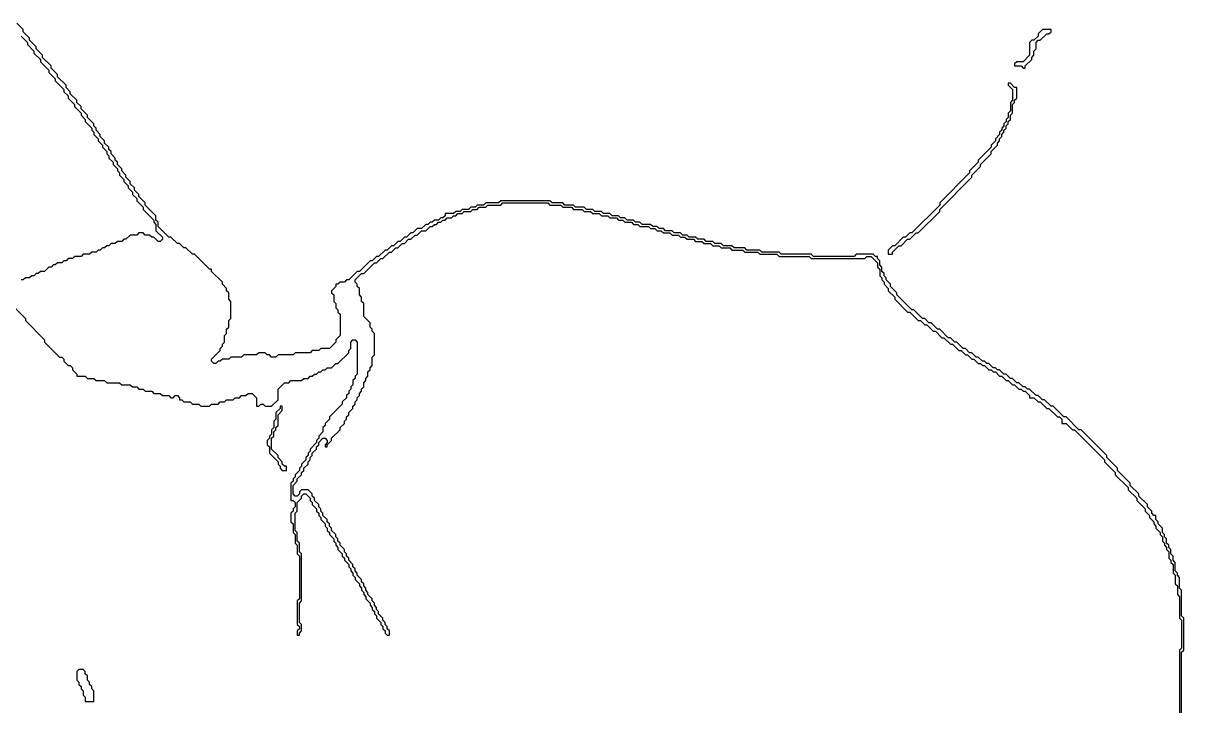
# Model space of a CAD drawing. Header units: metres. Extents: x 0 to 100, y 0 to 128.
# Drawn here: x 37.75 to 51.3, y 95.78 to 103.75 of the extents above; entities that cross this region are included whole.
import ezdxf

# ---------------------------------------------------------------- set-up
doc = ezdxf.new("R2010")
doc.units = ezdxf.units.M

msp = doc.modelspace()

# ---------------------------------------------------------------- linework, layer by layer
for points in [[(51.275, 95.525), (51.275, 96.4), (51.3, 96.425), (51.3, 96.8), (51.275, 96.825), (51.275, 97.125), (51.25, 97.15), (51.25, 97.275), (51.225, 97.3), (51.225, 97.325), (51.2, 97.35), (51.2, 97.45), (51.175, 97.475), (51.175, 97.525), (51.15, 97.55), (51.15, 97.6), (51.125, 97.625), (51.125, 97.65), (51.1, 97.675), (51.1, 97.725), (51.075, 97.75), (51.075, 97.775), (51.05, 97.8), (51.05, 97.85), (51, 97.9), (51, 97.925), (50.975, 97.95), (50.975, 98), (50.95, 98), (50.925, 98.025), (50.925, 98.05), (50.875, 98.1), (50.875, 98.125), (50.775, 98.225), (50.775, 98.25), (50.675, 98.35), (50.675, 98.375), (50.525, 98.525), (50.525, 98.55), (50.4, 98.675), (50.4, 98.7), (50.1, 99), (50.075, 99), (49.925, 99.15), (49.9, 99.15), (49.775, 99.275), (49.75, 99.275), (49.675, 99.35), (49.65, 99.35), (49.6, 99.4), (49.575, 99.4), (49.5, 99.475), (49.475, 99.475), (49.45, 99.5), (49.425, 99.5), (49.375, 99.55), (49.35, 99.55), (49.3, 99.6), (49.275, 99.6), (49.225, 99.65), (49.2, 99.65), (49.15, 99.7), (49.125, 99.7), (49.1, 99.725), (49.075, 99.725), (49.025, 99.775), (49, 99.775), (48.975, 99.8), (48.95, 99.8), (48.9, 99.85), (48.875, 99.85), (48.825, 99.9), (48.8, 99.9), (48.75, 99.95), (48.725, 99.95), (48.65, 100.025), (48.625, 100.025), (48.575, 100.075), (48.55, 100.075), (48.45, 100.175), (48.425, 100.175), (48.35, 100.25), (48.325, 100.25), (48.275, 100.3), (48.25, 100.3), (48.15, 100.4), (48.125, 100.4), (47.95, 100.575), (47.95, 100.6), (47.875, 100.675), (47.875, 100.7), (47.825, 100.75), (47.825, 100.775), (47.8, 100.8), (47.8, 100.825), (47.775, 100.85), (47.775, 100.9), (47.75, 100.925), (47.75, 100.975), (47.725, 101), (47.725, 101.025), (47.7, 101.025), (47.675, 101.05), (47.475, 101.05), (47.45, 101.025), (46.975, 101.025), (46.95, 101.05), (46.6, 101.05), (46.575, 101.075), (46.375, 101.075), (46.35, 101.1), (46.2, 101.1), (46.175, 101.125), (46.05, 101.125), (46.025, 101.15), (45.925, 101.15), (45.9, 101.175), (45.825, 101.175), (45.8, 101.2), (45.725, 101.2), (45.7, 101.225), (45.625, 101.225), (45.6, 101.25), (45.525, 101.25), (45.5, 101.275), (45.45, 101.275), (45.425, 101.3), (45.35, 101.3), (45.325, 101.325), (45.25, 101.325), (45.225, 101.35), (45.175, 101.35), (45.15, 101.375), (45.1, 101.375), (45.075, 101.4), (44.975, 101.4), (44.95, 101.425), (44.9, 101.425), (44.875, 101.45), (44.8, 101.45), (44.775, 101.475), (44.725, 101.475), (44.7, 101.5), (44.625, 101.5), (44.6, 101.525), (44.525, 101.525), (44.5, 101.55), (44.425, 101.55), (44.4, 101.575), (44.325, 101.575), (44.3, 101.6), (44.2, 101.6), (44.175, 101.625), (44.075, 101.625), (44.05, 101.65), (43.925, 101.65), (43.9, 101.675), (43.325, 101.675), (43.3, 101.65), (43.15, 101.65), (43.125, 101.625), (43.05, 101.625), (43.025, 101.6), (42.975, 101.6), (42.95, 101.575), (42.875, 101.575), (42.85, 101.55), (42.8, 101.55), (42.775, 101.525), (42.675, 101.525), (42.675, 101.5), (42.65, 101.475), (42.625, 101.475), (42.6, 101.45), (42.55, 101.45), (42.525, 101.425), (42.5, 101.425), (42.475, 101.4), (42.45, 101.4), (42.4, 101.35), (42.35, 101.35), (42.3, 101.3), (42.275, 101.3), (42.225, 101.25), (42.2, 101.25), (42.15, 101.2), (42.125, 101.2), (42.075, 101.15), (42.05, 101.15), (42, 101.1), (41.975, 101.1), (41.9, 101.025), (41.875, 101.025), (41.825, 100.975), (41.8, 100.975), (41.675, 100.85), (41.65, 100.85), (41.55, 100.75), (41.525, 100.75), (41.5, 100.725), (41.45, 100.725), (41.425, 100.7), (41.4, 100.7), (41.4, 100.675), (41.35, 100.625), (41.35, 100.6), (41.375, 100.575), (41.375, 100.5), (41.4, 100.475), (41.4, 100.425), (41.425, 100.4), (41.425, 100.375), (41.45, 100.35), (41.45, 100.1), (41.4, 100.05), (41.4, 100.025), (41.325, 99.95), (41.225, 99.95), (41.2, 99.925), (41.125, 99.925), (41.1, 99.9), (40.925, 99.9), (40.9, 99.875), (40.725, 99.875), (40.7, 99.85), (40.65, 99.85), (40.625, 99.875), (40.6, 99.875), (40.575, 99.9), (40.5, 99.9), (40.475, 99.875), (40.325, 99.875), (40.3, 99.85), (40.175, 99.85), (40.15, 99.825), (40.075, 99.825), (40.05, 99.8), (40.025, 99.8), (40, 99.775), (39.975, 99.775), (39.95, 99.8), (39.95, 99.825), (40.05, 99.925), (40.05, 99.95), (40.075, 99.975), (40.075, 100), (40.1, 100.025), (40.1, 100.1), (40.125, 100.125), (40.125, 100.175), (40.15, 100.2), (40.15, 100.275), (40.175, 100.3), (40.175, 100.5), (40.15, 100.525), (40.15, 100.6), (40.125, 100.625), (40.125, 100.65), (40.075, 100.7), (40.075, 100.725), (39.95, 100.85), (39.95, 100.875), (39.925, 100.875), (39.75, 101.05), (39.725, 101.05), (39.65, 101.125), (39.625, 101.125), (39.575, 101.175), (39.55, 101.175), (39.475, 101.25), (39.45, 101.25), (39.325, 101.375), (39.325, 101.425), (39.3, 101.45), (39.3, 101.5), (39.175, 101.625), (39.175, 101.65), (39.1, 101.725), (39.1, 101.75), (39.05, 101.8), (39.05, 101.825), (39, 101.875), (39, 101.9), (38.95, 101.95), (38.95, 101.975), (38.9, 102.025), (38.9, 102.05), (38.85, 102.1), (38.85, 102.125), (38.825, 102.15), (38.825, 102.175), (38.775, 102.225), (38.775, 102.25), (38.75, 102.275), (38.75, 102.3), (38.7, 102.35), (38.7, 102.375), (38.65, 102.425), (38.65, 102.45), (38.6, 102.5), (38.6, 102.525), (38.575, 102.55), (38.575, 102.575), (38.5, 102.65), (38.5, 102.675), (38.425, 102.75), (38.425, 102.775), (38.375, 102.825), (38.375, 102.85), (38.3, 102.925), (38.3, 102.95), (38.25, 103), (38.25, 103.025), (38.15, 103.125), (38.15, 103.15), (38.075, 103.225), (38.075, 103.25), (37.975, 103.35), (37.975, 103.375), (37.9, 103.45), (37.9, 103.475), (37.825, 103.55), (37.825, 103.575), (37.75, 103.65), (37.75, 103.675), (37.675, 103.75)], [(37.725, 103.6), (37.8, 103.525), (37.8, 103.5), (37.875, 103.425), (37.875, 103.4), (37.95, 103.325), (37.95, 103.3), (38.05, 103.2), (38.05, 103.175), (38.125, 103.1), (38.125, 103.075), (38.225, 102.975), (38.225, 102.95), (38.275, 102.9), (38.275, 102.875), (38.35, 102.8), (38.35, 102.775), (38.425, 102.7), (38.425, 102.675), (38.475, 102.625), (38.475, 102.6), (38.55, 102.525), (38.55, 102.5), (38.575, 102.475), (38.575, 102.45), (38.625, 102.4), (38.625, 102.375), (38.675, 102.325), (38.675, 102.3), (38.725, 102.25), (38.725, 102.225), (38.75, 102.2), (38.75, 102.175), (38.8, 102.125), (38.8, 102.1), (38.85, 102.05), (38.85, 102.025), (38.875, 102), (38.875, 101.975), (38.925, 101.925), (38.925, 101.9), (38.975, 101.85), (38.975, 101.825), (39.025, 101.775), (39.025, 101.75), (39.075, 101.7), (39.075, 101.675), (39.15, 101.6), (39.15, 101.575), (39.275, 101.45), (39.275, 101.425), (39.3, 101.4), (39.3, 101.325), (39.375, 101.25), (39.375, 101.225), (39.35, 101.2), (39.325, 101.2), (39.275, 101.25), (39.25, 101.25), (39.225, 101.275), (39.175, 101.275), (39.15, 101.3), (39.1, 101.3), (39.075, 101.275), (39, 101.275), (38.95, 101.225), (38.925, 101.225), (38.9, 101.2), (38.85, 101.2), (38.825, 101.175), (38.775, 101.175), (38.75, 101.15), (38.725, 101.15), (38.7, 101.125), (38.675, 101.125), (38.65, 101.1), (38.625, 101.1), (38.6, 101.075), (38.55, 101.075), (38.525, 101.05), (38.45, 101.05), (38.425, 101.025), (38.35, 101.025), (38.325, 101), (38.275, 101), (38.25, 100.975), (38.225, 100.975), (38.2, 100.95), (38.15, 100.95), (38.125, 100.925), (38.1, 100.925), (38.075, 100.9), (38.05, 100.9), (38, 100.85), (37.95, 100.85), (37.925, 100.825), (37.9, 100.825), (37.875, 100.8), (37.85, 100.8), (37.825, 100.775), (37.775, 100.775), (37.75, 100.75), (37.725, 100.75)], [(37.6, 100.475), (37.775, 100.3), (37.775, 100.275), (38, 100.05), (38, 100.025), (38.175, 99.85), (38.2, 99.85), (38.225, 99.825), (38.225, 99.8), (38.275, 99.75), (38.3, 99.75), (38.325, 99.725), (38.325, 99.7), (38.375, 99.65), (38.375, 99.625), (38.475, 99.625), (38.5, 99.6), (38.575, 99.6), (38.6, 99.575), (38.7, 99.575), (38.725, 99.55), (38.875, 99.55), (38.9, 99.525), (39, 99.525), (39.025, 99.5), (39.075, 99.5), (39.1, 99.475), (39.15, 99.475), (39.175, 99.45), (39.25, 99.45), (39.275, 99.425), (39.35, 99.425), (39.375, 99.4), (39.45, 99.4), (39.475, 99.375), (39.5, 99.375), (39.525, 99.4), (39.55, 99.4), (39.575, 99.375), (39.575, 99.35), (39.6, 99.35), (39.625, 99.325), (39.7, 99.325), (39.725, 99.3), (39.8, 99.3), (39.825, 99.275), (39.925, 99.275), (39.95, 99.3), (40.025, 99.3), (40.05, 99.325), (40.1, 99.325), (40.125, 99.35), (40.2, 99.35), (40.225, 99.375), (40.275, 99.375), (40.3, 99.4), (40.35, 99.4), (40.375, 99.425), (40.425, 99.425), (40.475, 99.375), (40.475, 99.275), (40.5, 99.275), (40.525, 99.3), (40.55, 99.3), (40.575, 99.275), (40.65, 99.275), (40.725, 99.35), (40.725, 99.475), (40.8, 99.55), (40.85, 99.55), (40.875, 99.575), (41, 99.575), (41.025, 99.6), (41.075, 99.6), (41.1, 99.625), (41.125, 99.625), (41.15, 99.65), (41.175, 99.65), (41.2, 99.675), (41.225, 99.675), (41.25, 99.7), (41.275, 99.7), (41.3, 99.725), (41.35, 99.725), (41.4, 99.775), (41.425, 99.775), (41.55, 99.9), (41.55, 99.925), (41.575, 99.95), (41.575, 100.025), (41.6, 100.05), (41.625, 100.05), (41.65, 100.025), (41.65, 99.65), (41.625, 99.625), (41.625, 99.6), (41.6, 99.575), (41.6, 99.525), (41.575, 99.5), (41.575, 99.475), (41.55, 99.45), (41.55, 99.425), (41.525, 99.4), (41.525, 99.375), (41.475, 99.325), (41.475, 99.3), (41.325, 99.15), (41.325, 99.125), (41.275, 99.075), (41.275, 99.05), (41.25, 99.025), (41.25, 98.975), (41.2, 98.925), (41.2, 98.9), (41.175, 98.875), (41.175, 98.85), (41.1, 98.775), (41.1, 98.75), (41.075, 98.725), (41.075, 98.7), (41.05, 98.675), (41.05, 98.65), (41, 98.6), (41, 98.575), (40.975, 98.55), (40.975, 98.525), (40.925, 98.475), (40.925, 98.45), (40.9, 98.425), (40.9, 98.4), (40.875, 98.375), (40.875, 98.175), (40.9, 98.175), (40.925, 98.15), (40.925, 98.1), (40.9, 98.075), (40.9, 98.05), (40.875, 98.025), (40.875, 97.925), (40.9, 97.9), (40.9, 97.8), (40.925, 97.775), (40.925, 97.675), (40.95, 97.65), (40.95, 97.55), (40.975, 97.525), (40.975, 97.025), (40.95, 97), (40.95, 96.725), (40.975, 96.7), (40.975, 96.675), (40.95, 96.65), (40.95, 96.6), (40.975, 96.6), (40.975, 96.625), (41, 96.65), (41, 96.725), (40.975, 96.75), (40.975, 96.975), (41, 97), (41, 97.55), (40.975, 97.575), (40.975, 97.675), (40.95, 97.7), (40.95, 97.8), (40.925, 97.825), (40.925, 98.025), (40.95, 98.05), (40.95, 98.15), (41, 98.2), (41, 98.225), (41.025, 98.25), (41.05, 98.25), (41.1, 98.2), (41.1, 98.175), (41.125, 98.15), (41.125, 98.125), (41.175, 98.075), (41.175, 98.05), (41.2, 98.025), (41.2, 98), (41.225, 97.975), (41.225, 97.95), (41.275, 97.9), (41.275, 97.875), (41.3, 97.85), (41.3, 97.825), (41.325, 97.8), (41.325, 97.775), (41.375, 97.725), (41.375, 97.7), (41.4, 97.675), (41.4, 97.65), (41.425, 97.625), (41.425, 97.6), (41.475, 97.55), (41.475, 97.525), (41.5, 97.5), (41.5, 97.475), (41.55, 97.425), (41.55, 97.4), (41.575, 97.375), (41.575, 97.35), (41.6, 97.325), (41.6, 97.3), (41.625, 97.275), (41.625, 97.25), (41.675, 97.2), (41.675, 97.175), (41.7, 97.15), (41.7, 97.125), (41.725, 97.1), (41.725, 97.075), (41.75, 97.05), (41.75, 97.025), (41.8, 96.975), (41.8, 96.95), (41.825, 96.925), (41.825, 96.9), (41.85, 96.875), (41.85, 96.85), (41.875, 96.825), (41.875, 96.8), (41.925, 96.75), (41.925, 96.725), (41.95, 96.7), (41.95, 96.675), (41.975, 96.65), (41.975, 96.625), (42, 96.6), (42.025, 96.6), (42.025, 96.65), (42, 96.675), (42, 96.7), (41.975, 96.725), (41.975, 96.75), (41.95, 96.775), (41.95, 96.8), (41.9, 96.85), (41.9, 96.875), (41.875, 96.9), (41.875, 96.925), (41.85, 96.95), (41.85, 96.975), (41.825, 97), (41.825, 97.025), (41.775, 97.075), (41.775, 97.1), (41.75, 97.125), (41.75, 97.15), (41.725, 97.175), (41.725, 97.2), (41.7, 97.225), (41.7, 97.25), (41.65, 97.3), (41.65, 97.325), (41.625, 97.35), (41.625, 97.375), (41.6, 97.4), (41.6, 97.425), (41.55, 97.475), (41.55, 97.5), (41.525, 97.525), (41.525, 97.55), (41.5, 97.575), (41.5, 97.6), (41.45, 97.65), (41.45, 97.675), (41.425, 97.7), (41.425, 97.725), (41.4, 97.75), (41.4, 97.775), (41.35, 97.825), (41.35, 97.85), (41.325, 97.875), (41.325, 97.9), (41.3, 97.925), (41.3, 97.95), (41.25, 98), (41.25, 98.025), (41.225, 98.05), (41.225, 98.075), (41.2, 98.1), (41.2, 98.125), (41.15, 98.175), (41.15, 98.2), (41.125, 98.225), (41.125, 98.25), (41.075, 98.3), (41, 98.3), (40.975, 98.275), (40.975, 98.25), (40.95, 98.225), (40.925, 98.225), (40.9, 98.25), (40.9, 98.35), (40.95, 98.4), (40.95, 98.425), (41, 98.475), (41, 98.5), (41.025, 98.525), (41.025, 98.55), (41.075, 98.6), (41.075, 98.625), (41.1, 98.65), (41.1, 98.675), (41.125, 98.7), (41.125, 98.725), (41.175, 98.775), (41.175, 98.8), (41.2, 98.825), (41.2, 98.85), (41.25, 98.9), (41.275, 98.9), (41.3, 98.875), (41.3, 98.85), (41.275, 98.825), (41.275, 98.8), (41.3, 98.8), (41.3, 98.825), (41.35, 98.875), (41.35, 98.9), (41.45, 99), (41.45, 99.025), (41.5, 99.075), (41.5, 99.1), (41.525, 99.125), (41.525, 99.15), (41.55, 99.175), (41.55, 99.2), (41.6, 99.25), (41.6, 99.275), (41.625, 99.3), (41.625, 99.325), (41.65, 99.35), (41.65, 99.375), (41.675, 99.4), (41.675, 99.425), (41.7, 99.45), (41.7, 99.475), (41.725, 99.5), (41.725, 99.55), (41.75, 99.575), (41.75, 99.6), (41.775, 99.625), (41.775, 99.675), (41.8, 99.7), (41.8, 99.725), (41.825, 99.75), (41.825, 99.85), (41.85, 99.875), (41.85, 100.125), (41.825, 100.15), (41.825, 100.175), (41.8, 100.2), (41.8, 100.25), (41.725, 100.325), (41.725, 100.475), (41.7, 100.5), (41.7, 100.55), (41.675, 100.575), (41.675, 100.65), (41.65, 100.675), (41.65, 100.7), (41.625, 100.725), (41.625, 100.75), (41.7, 100.825), (41.725, 100.825), (41.85, 100.95), (41.875, 100.95), (41.925, 101), (41.95, 101), (42.025, 101.075), (42.05, 101.075), (42.1, 101.125), (42.125, 101.125), (42.175, 101.175), (42.2, 101.175), (42.25, 101.225), (42.275, 101.225), (42.325, 101.275), (42.35, 101.275), (42.4, 101.325), (42.45, 101.325), (42.5, 101.375), (42.525, 101.375), (42.55, 101.4), (42.575, 101.4), (42.6, 101.425), (42.625, 101.425), (42.65, 101.45), (42.675, 101.45), (42.7, 101.475), (42.75, 101.475), (42.775, 101.5), (42.8, 101.5), (42.825, 101.525), (42.875, 101.525), (42.9, 101.55), (42.975, 101.55), (43, 101.575), (43.05, 101.575), (43.075, 101.6), (43.15, 101.6), (43.175, 101.625), (43.325, 101.625), (43.35, 101.65), (43.875, 101.65), (43.9, 101.625), (44.025, 101.625), (44.05, 101.6), (44.15, 101.6), (44.175, 101.575), (44.275, 101.575), (44.3, 101.55), (44.375, 101.55), (44.4, 101.525), (44.475, 101.525), (44.5, 101.5), (44.575, 101.5), (44.6, 101.475), (44.675, 101.475), (44.7, 101.45), (44.75, 101.45), (44.775, 101.425), (44.85, 101.425), (44.875, 101.4), (44.925, 101.4), (44.95, 101.375), (45.05, 101.375), (45.075, 101.35), (45.125, 101.35), (45.15, 101.325), (45.2, 101.325), (45.225, 101.3), (45.3, 101.3), (45.325, 101.275), (45.4, 101.275), (45.425, 101.25), (45.475, 101.25), (45.5, 101.225), (45.575, 101.225), (45.6, 101.2), (45.675, 101.2), (45.7, 101.175), (45.775, 101.175), (45.8, 101.15), (45.875, 101.15), (45.9, 101.125), (46, 101.125), (46.025, 101.1), (46.15, 101.1), (46.175, 101.075), (46.325, 101.075), (46.35, 101.05), (46.55, 101.05), (46.575, 101.025), (46.925, 101.025), (46.95, 101), (47.575, 101), (47.6, 101.025), (47.65, 101.025), (47.725, 100.95), (47.725, 100.9), (47.75, 100.875), (47.75, 100.8), (47.775, 100.775), (47.775, 100.75), (47.8, 100.725), (47.8, 100.7), (47.85, 100.65), (47.85, 100.625), (47.925, 100.55), (47.925, 100.525), (48.075, 100.375), (48.1, 100.375), (48.2, 100.275), (48.225, 100.275), (48.275, 100.225), (48.3, 100.225), (48.375, 100.15), (48.4, 100.15), (48.475, 100.075), (48.5, 100.075), (48.575, 100), (48.6, 100), (48.675, 99.925), (48.7, 99.925), (48.75, 99.875), (48.775, 99.875), (48.825, 99.825), (48.85, 99.825), (48.9, 99.775), (48.925, 99.775), (48.95, 99.75), (48.975, 99.75), (49.025, 99.7), (49.05, 99.7), (49.075, 99.675), (49.1, 99.675), (49.15, 99.625), (49.175, 99.625), (49.225, 99.575), (49.25, 99.575), (49.3, 99.525), (49.325, 99.525), (49.375, 99.475), (49.4, 99.475), (49.425, 99.45), (49.45, 99.45), (49.5, 99.4), (49.5, 99.375), (49.55, 99.375), (49.6, 99.325), (49.625, 99.325), (49.7, 99.25), (49.725, 99.25), (49.825, 99.15), (49.85, 99.15), (49.875, 99.125), (49.875, 99.075), (49.925, 99.075), (50, 99), (50.025, 99), (50.375, 98.65), (50.375, 98.625), (50.5, 98.5), (50.5, 98.475), (50.65, 98.325), (50.65, 98.3), (50.75, 98.2), (50.75, 98.175), (50.85, 98.075), (50.85, 98.05), (50.9, 98), (50.9, 97.975), (50.95, 97.925), (50.95, 97.9), (50.975, 97.875), (50.975, 97.85), (51.025, 97.8), (51.025, 97.775), (51.05, 97.75), (51.05, 97.7), (51.075, 97.675), (51.075, 97.65), (51.1, 97.625), (51.1, 97.6), (51.125, 97.575), (51.125, 97.5), (51.15, 97.475), (51.15, 97.45), (51.175, 97.425), (51.175, 97.325), (51.2, 97.3), (51.2, 97.2), (51.225, 97.175), (51.225, 97.075), (51.25, 97.05), (51.25, 96.8), (51.275, 96.775), (51.275, 96.45), (51.25, 96.425), (51.25, 95.5)]]:
    msp.add_lwpolyline(points)
for points in [[(49.65, 103.675), (49.6, 103.625), (49.6, 103.6), (49.55, 103.55), (49.525, 103.55), (49.5, 103.525), (49.5, 103.375), (49.425, 103.3), (49.35, 103.3), (49.325, 103.275), (49.325, 103.25), (49.4, 103.25), (49.425, 103.225), (49.45, 103.225), (49.45, 103.25), (49.525, 103.325), (49.525, 103.35), (49.55, 103.375), (49.55, 103.425), (49.575, 103.45), (49.575, 103.525), (49.6, 103.55), (49.625, 103.55), (49.7, 103.625), (49.725, 103.625), (49.75, 103.65), (49.75, 103.675)], [(49.25, 103.05), (49.25, 103.025), (49.3, 102.975), (49.3, 102.85), (49.275, 102.825), (49.275, 102.725), (49.25, 102.7), (49.25, 102.65), (49.225, 102.625), (49.225, 102.6), (49.2, 102.575), (49.2, 102.55), (49.175, 102.525), (49.175, 102.5), (49.15, 102.475), (49.15, 102.45), (49.1, 102.4), (49.1, 102.375), (49.05, 102.325), (49.05, 102.3), (48.9, 102.15), (48.9, 102.125), (48.8, 102.025), (48.8, 102), (48.45, 101.65), (48.45, 101.625), (48.125, 101.3), (48.1, 101.3), (48.05, 101.25), (48.025, 101.25), (47.925, 101.15), (47.9, 101.15), (47.85, 101.1), (47.85, 101.05), (47.9, 101.05), (47.9, 101.075), (47.975, 101.15), (48, 101.15), (48.075, 101.225), (48.1, 101.225), (48.175, 101.3), (48.2, 101.3), (48.45, 101.55), (48.45, 101.575), (48.825, 101.95), (48.825, 101.975), (48.925, 102.075), (48.925, 102.1), (49.05, 102.225), (49.05, 102.25), (49.125, 102.325), (49.125, 102.35), (49.15, 102.375), (49.15, 102.4), (49.175, 102.425), (49.175, 102.45), (49.2, 102.475), (49.2, 102.5), (49.225, 102.525), (49.225, 102.55), (49.25, 102.575), (49.25, 102.6), (49.275, 102.625), (49.275, 102.675), (49.3, 102.7), (49.3, 102.8), (49.325, 102.825), (49.325, 102.85), (49.35, 102.875), (49.35, 103), (49.325, 103), (49.275, 103.05)], [(40.75, 99.275), (40.75, 99.25), (40.7, 99.2), (40.7, 99.125), (40.675, 99.1), (40.675, 99.025), (40.65, 99), (40.65, 98.95), (40.625, 98.925), (40.625, 98.9), (40.6, 98.875), (40.6, 98.825), (40.625, 98.8), (40.625, 98.725), (40.725, 98.625), (40.725, 98.6), (40.75, 98.575), (40.75, 98.55), (40.775, 98.525), (40.825, 98.525), (40.825, 98.575), (40.8, 98.575), (40.775, 98.6), (40.775, 98.625), (40.725, 98.675), (40.725, 98.7), (40.65, 98.775), (40.65, 98.9), (40.675, 98.925), (40.675, 98.975), (40.7, 99), (40.7, 99.025), (40.725, 99.05), (40.725, 99.175), (40.775, 99.225), (40.775, 99.275)], [(38.4, 96.2), (38.375, 96.175), (38.375, 96.075), (38.4, 96.05), (38.4, 96.025), (38.425, 96), (38.425, 95.975), (38.45, 95.95), (38.45, 95.9), (38.475, 95.875), (38.475, 95.825), (38.575, 95.825), (38.575, 95.95), (38.55, 95.975), (38.55, 96), (38.525, 96.025), (38.525, 96.05), (38.5, 96.075), (38.5, 96.125), (38.475, 96.15), (38.475, 96.175), (38.45, 96.2)]]:
    msp.add_lwpolyline(points, close=True)

doc.saveas('drawing.dxf')
